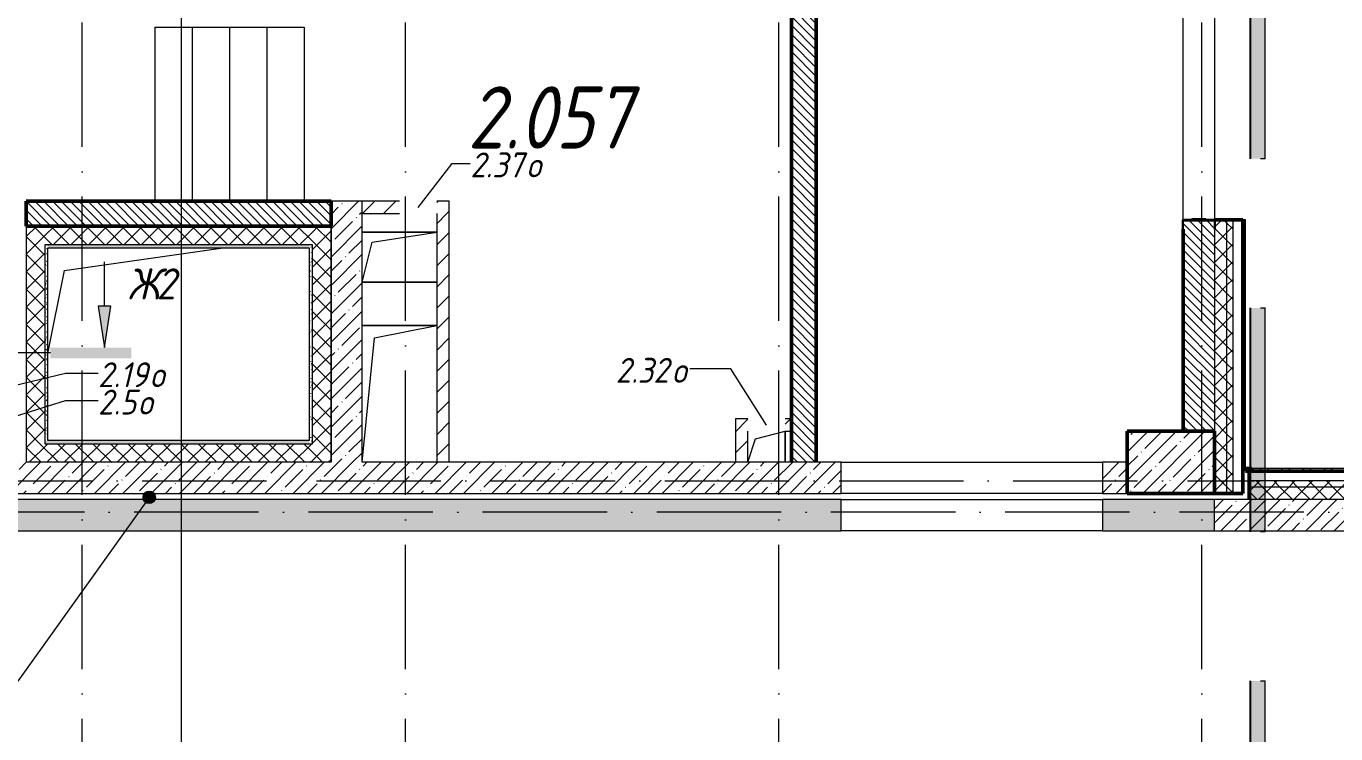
# Model space of a CAD drawing. Header units: millimetres. Extents: x -537608 to 253996, y -217170 to 186033.
# Drawn here: x -170648 to -160122, y -49141 to -43450 of the extents above; entities that cross this region are included whole.
import ezdxf

# ---------------------------------------------------------------- set-up
doc = ezdxf.new("R2010")
doc.units = ezdxf.units.MM
doc.linetypes.add('200_ШТРИХ_ш1п0_6_', pattern=[160, 100, -60])
doc.linetypes.add('50_200_ШТРИХ_1Т_ш5_п1_п1_', pattern=[1400, 1000, -200, 0, -200])
for name, color, linetype, lineweight in [('A-____-NOTE-TEXT', 7, 'Continuous', 9), ('A-____-NOTE-TEXT-1', 7, 'Continuous', 5), ('A-FLOR-____-OTLN', 7, 'Continuous', 9), ('A-GENM-____-MCUT', 7, 'Continuous', 25), ('A-GENM-____-OTLN', 7, 'Continuous', 9), ('A-GENM-____-OTLN-1', 7, 'Continuous', 25), ('A-GLAZ-____-IDEN', 7, 'Continuous', 9), ('A-GLAZ-____-OTLN', 7, 'Continuous', 9), ('A-WALL-____-MCUT-1', 7, 'Continuous', 9), ('A-WALL-____-MCUT-2', 7, 'Continuous', 50), ('A-WALL-____-MCUT-3', 7, 'Continuous', 9), ('A-WALL-____-OTLN', 7, 'Continuous', 9), ('A-WALL-____-PATT-1', 7, 'Continuous', 9), ('A-WALL-FNSH-MCUT-1', 7, 'Continuous', 9), ('G-____-____-TEXT', 7, 'Continuous', 9), ('S-COLS-____-MCUT', 7, 'Continuous', 50), ('S-COLS-____-OTLN', 7, 'Continuous', 9), ('S-GRID-____-OTLN-1', 7, '50_200_ШТРИХ_1Т_ш5_п1_п1_', 9), ('S-STRS-____-OTLN-1', 7, 'Continuous', 9), ('Марки помещений', 7, 'Continuous', 9)]:
    doc.layers.add(name, color=color, linetype=linetype, lineweight=lineweight)
for name, color, linetype, lineweight, true_color in [('A-DETL-GENF-OTLN-4', 9, '200_ШТРИХ_ш1п0_6_', 9, 0x808080), ('A-DETL-GENF-OTLN-5', 7, 'Continuous', 5, 0xc0c0c0), ('A-GLAZ-____-OTLN-1', 7, 'Continuous', 9, 0xc0c0c0), ('A-WALL-____-PATT-2', 7, 'Continuous', 9, 0x787878), ('G-____-____-SYMB-1', 9, 'Continuous', 9, 0x808080)]:
    doc.layers.add(name, color=color, linetype=linetype, lineweight=lineweight, true_color=true_color)
doc.styles.add('ISOCPEUR_I', font='isocpeui.ttf', dxfattribs={"height": 300})
doc.styles.add('ISOCPEUR_I_3', font='isocpeui.ttf', dxfattribs={"width": 0.85, "height": 2.2})
doc.styles.add('ISOCPEUR_I_9', font='isocpeui.ttf', dxfattribs={"width": 0.9, "height": 250})
pattern_1 = [(45, (-184647.67, -56738.29), (-70.71068, 70.71068), []), (135, (-184647.67, -56738.29), (-70.71068, -70.71068), [])]
pattern_2 = [(135, (-184647.673, -56738.29), (-35.35534, -35.35534), [])]
pattern_3 = [(45, (-184647.67, -56738.29), (-114.04925, 114.04925), []), (45, (-184533.62, -56738.29), (-114.04925, 114.04925), [201.612, -40.322, 3.353, -36.97])]
pattern_4 = [(45, (-184647.67, -56738.29), (-85.53659, 85.53659), []), (45, (-184590.65, -56738.29), (-85.53659, 85.53659), [])]
pattern_5 = [(45, (-184647.67, -56738.29), (-84.8528, 84.8528), [])]
pattern_6 = [(0, (-184647.673, -56738.29), (81.28, 20.32), [3.353, -57.607, 3.353, -57.607, -325.12]), (0, (-184647.673, -56738.29), (81.28, 20.32), [-121.92, 3.353, -118.567, 3.353, -57.607, -142.24]), (0, (-184647.673, -56738.29), (81.28, 20.32), [-304.8, 3.353, -37.287, 3.353, -98.247]), (120, (-184617.193, -56728.13), (-58.237636, 60.230545), [3.353, -57.607, 3.353, -57.607, -325.12]), (120, (-184617.193, -56728.13), (-58.237636, 60.230545), [-121.92, 3.353, -118.567, 3.353, -57.607, -142.24]), (120, (-184617.193, -56728.13), (-58.237636, 60.230545), [-304.8, 3.353, -37.287, 3.353, -98.247]), (240, (-184607.033, -56687.49), (-23.042364, -80.550545), [3.353, -57.607, 3.353, -57.607, -325.12]), (240, (-184607.033, -56687.49), (-23.042364, -80.550545), [-121.92, 3.353, -118.567, 3.353, -57.607, -142.24]), (240, (-184607.033, -56687.49), (-23.042364, -80.550545), [-304.8, 3.353, -37.287, 3.353, -98.247])]

# ---------------------------------------------------------------- blocks, each defined once
blk = doc.blocks.new('BSC_Колонна _Прямоугольная - 500х700-V104-АР1_План отверстий 2 этажа в осях 1-64_А-ГГ')
at = {"layer": 'S-COLS-____-OTLN'}
h = blk.add_hatch(dxfattribs=at)
h.set_pattern_fill('FP_133', color=256, style=0, pattern_type=2)
h.set_pattern_definition([(315, (-9781.04, 23200), (114.0493, 114.0493), []), (315, (-9781.04, 23085.95), (114.0493, 114.0493), [201.613, -40.323, 3.353, -36.97])])
h.paths.add_polyline_path([(-250, 350), (-250, -350), (250, -350), (250, 350)], flags=0)
at = {"layer": 'S-COLS-____-MCUT'}
for p, q in [((250, 350), (-250, 350)), ((-250, 350), (-250, -350)), ((250, -350), (250, 350)), ((-250, -350), (250, -350))]:
    blk.add_line(p, q, dxfattribs=at)
blk = doc.blocks.new('Фахверк_СКБ_Уголок - 250_2700-27497298-АР1_План отверстий 2 этажа в осях 1-64_А-ГГ')
at = {"layer": 'A-GENM-____-MCUT'}
for p, q in [((200, 181), (125, 181)), ((125, 181), (125, 106)), ((125, 106), (131, 106)), ((131, 106), (131, 175)), ((131, 175), (200, 175)), ((200, 175), (200, 181)), ((131, -6), (125, -6)), ((125, -6), (125, -81)), ((125, -81), (200, -81)), ((131, -75), (131, -6)), ((200, -75), (131, -75)), ((200, -81), (200, -75))]:
    blk.add_line(p, q, dxfattribs=at)
blk = doc.blocks.new('AR_Отверстие прямоугольное _в плите_ - AR_Отверстие прямоугольное _в плите_-30552514-АР1_План отверстий 2 этажа в осях 1-64_А-ГГ')
at = {"layer": 'A-GENM-____-OTLN'}
for p, q in [((-917, 617), (357, 800)), ((-1050, -50), (-917, 617))]:
    blk.add_line(p, q, dxfattribs=at)
blk = doc.blocks.new('AR_Отверстие прямоугольное _в плите_ - AR_Отверстие прямоугольное _в плите_-V172-АР1_План отверстий 2 этажа в осях 1-64_А-ГГ')
at = {"layer": 'A-GENM-____-OTLN'}
for p, q in [((300, 550), (-300, 550)), ((-200, 450), (300, 550)), ((-300, -550), (-200, 450))]:
    blk.add_line(p, q, dxfattribs=at)
blk = doc.blocks.new('AR_Отверстие прямоугольное _в плите_ - AR_Отверстие прямоугольное _в плите_-V188-АР1_План отверстий 2 этажа в осях 1-64_А-ГГ')
at = {"layer": 'A-GENM-____-OTLN'}
for p, q in [((-88, 63), (150, 125)), ((150, -125), (150, 125)), ((-150, -125), (-88, 63))]:
    blk.add_line(p, q, dxfattribs=at)
blk = doc.blocks.new('AR_Отверстие прямоугольное _в плите_ - AR_Отверстие прямоугольное _в плите_-30552531-АР1_План отверстий 2 этажа в осях 1-64_А-ГГ')
at = {"layer": 'A-GENM-____-OTLN'}
for p, q in [((300, 200), (-300, 200)), ((-300, -200), (-220, 120)), ((-220, 120), (300, 200)), ((-300, -200), (300, -200))]:
    blk.add_line(p, q, dxfattribs=at)
blk = doc.blocks.new('Отлив_СКБ - Отлив витража_120_НВФ-V194-АР1_План отверстий 2 этажа в осях 1-64_А-ГГ')
at = {"layer": 'A-GLAZ-____-OTLN-1'}
for points in [[(1800, -2), (1800, 0), (0, 0), (0, -2), (1544, -2)], [(1544, -120), (1800, -120), (1800, -2), (0, -2), (0, -120)]]:
    blk.add_hatch(color=256, dxfattribs=at).paths.add_polyline_path(points, flags=0)
at = {"layer": 'A-GLAZ-____-OTLN'}
for p, q in [((0, 0), (1800, 0)), ((1800, -2), (0, -2)), ((0, -120), (0, -83)), ((1800, -83), (1800, -120)), ((0, -120), (1800, -120))]:
    blk.add_line(p, q, dxfattribs=at)
blk = doc.blocks.new('Стены 9 - Стены 4-31627981-АР1_План отверстий 2 этажа в осях 1-64_А-ГГ')
at = {"layer": 'A-WALL-____-MCUT-2'}
for p, q in [((23850, 9731), (23800, 9731)), ((23800, 9731), (23800, 9711)), ((23800, 9711), (23850, 9711)), ((23850, 9711), (23850, 9731))]:
    blk.add_line(p, q, dxfattribs=at)
blk = doc.blocks.new('DET_L_Имитация разреза_ISO2-5 - Низ-36884722-АР1_План отверстий 2 этажа в осях 1-64_А-ГГ')
at = {"layer": 'A-DETL-GENF-OTLN-5'}
blk.add_line((143, 0), (1257, 0), dxfattribs=at)

msp = doc.modelspace()

# ---------------------------------------------------------------- hatches: boundary and pattern name
at = {"layer": 'A-____-NOTE-TEXT-1'}
for points in [[(-170018.2809, -46033.8791), (-169968.2809, -45700.2377), (-170068.2809, -45700.2377)], [(-170452.4328, -46120.6157), (-169802.4328, -46120.6157), (-169802.4328, -46033.8791), (-170452.4328, -46033.8791)]]:
    msp.add_hatch(color=256, dxfattribs=at).paths.add_polyline_path(points, flags=0)
at = {"layer": 'A-WALL-____-PATT-1'}
h = msp.add_hatch(dxfattribs=at)
h.set_pattern_fill('FP_1', color=256, style=0, pattern_type=2)
h.set_pattern_definition(pattern_1)
h.paths.add_polyline_path([(-160947.6725, -47207.2474), (-160947.6725, -45007.2474), (-160997.6725, -45007.2474), (-160997.6725, -47207.2474)], flags=0)
h.paths.add_polyline_path([(-160997.6725, -43207.2474), (-160947.6725, -43207.2474), (-160947.6725, -42007.2474), (-160997.6725, -42007.2474), (-160997.6725, -42242.4769)], flags=0)
h.paths.add_polyline_path([(-160997.6725, -40207.2474), (-160947.6725, -40207.2474), (-160947.6725, -39007.2474), (-160997.6725, -39007.2474)], flags=0)
h.paths.add_polyline_path([(-160947.6725, -37207.2474), (-160947.6725, -36007.2474), (-160997.6725, -36007.2474), (-160997.6725, -37207.2474)], flags=0)
h.paths.add_polyline_path([(-160947.6725, -34207.2474), (-160947.6725, -33007.2474), (-160997.6725, -33007.2474), (-160997.6725, -34207.2474)], flags=0)
h.paths.add_polyline_path([(-160947.6725, -31207.2474), (-160947.6725, -30007.2474), (-160997.6725, -30007.2474), (-160997.6725, -31207.2474)], flags=0)
h.paths.add_polyline_path([(-160947.6725, -28207.2474), (-160947.6725, -27007.2474), (-160997.6725, -27007.2474), (-160997.6725, -28207.2474)], flags=0)
h.paths.add_polyline_path([(-160947.6725, -25207.2474), (-160947.6725, -24007.2474), (-160997.6725, -24007.2474), (-160997.6725, -25207.2474)], flags=0)
h.paths.add_polyline_path([(-160947.6725, -22207.2474), (-160947.6725, -21007.2474), (-160997.6725, -21007.2474), (-160997.6725, -22207.2474)], flags=0)
h.paths.add_polyline_path([(-160947.6725, -19207.2474), (-160947.6725, -18007.2474), (-160997.6725, -18007.2474), (-160997.6725, -19207.2474)], flags=0)
h.paths.add_polyline_path([(-160947.6725, -16207.2474), (-160947.6725, -14957.2474), (-160997.6725, -14957.2474), (-160997.6725, -16207.2474)], flags=0)
h.paths.add_polyline_path([(-160947.6725, -13157.2474), (-160947.6725, -8907.2474), (-160997.6725, -8907.2474), (-160997.6725, -13157.2474)], flags=0)
h = msp.add_hatch(dxfattribs=at)
h.set_pattern_fill('FP_1', color=256, style=0, pattern_type=2)
h.set_pattern_definition(pattern_1)
h.paths.add_polyline_path([(-160997.6725, -47207.2474), (-160997.6725, -45007.2474), (-161091.6725, -45007.2474), (-161091.6725, -45082.2474), (-161097.6725, -45082.2474), (-161097.6725, -47207.2474)], flags=0)
h.paths.add_polyline_path([(-161091.6725, -43207.2474), (-160997.6725, -43207.2474), (-160997.6725, -42007.2474), (-161091.6725, -42007.2474), (-161091.6725, -42082.2474), (-161097.6725, -42082.2474), (-161097.6725, -43132.2474), (-161091.6725, -43132.2474), (-161091.6725, -43201.2474)], flags=0)
h.paths.add_polyline_path([(-160997.6725, -40207.2474), (-160997.6725, -39007.2474), (-161097.6725, -39007.2474), (-161097.6725, -40132.2474), (-161091.6725, -40132.2474), (-161091.6725, -40207.2474)], flags=0)
h.paths.add_polyline_path([(-160997.6725, -37207.2474), (-160997.6725, -36007.2474), (-161091.6725, -36007.2474), (-161091.6725, -36082.2474), (-161097.6725, -36082.2474), (-161097.6725, -37132.2474), (-161091.6725, -37132.2474), (-161091.6725, -37207.2474)], flags=0)
h.paths.add_polyline_path([(-161097.6725, -34207.2474), (-160997.6725, -34207.2474), (-160997.6725, -33007.2474), (-161091.6725, -33007.2474), (-161091.6725, -33082.2474), (-161097.6725, -33082.2474), (-161097.6725, -33707.2474)], flags=0)
h.paths.add_polyline_path([(-161091.6725, -31207.2474), (-160997.6725, -31207.2474), (-160997.6725, -30007.2474), (-161097.6725, -30007.2474), (-161097.6725, -31132.2474), (-161091.6725, -31132.2474), (-161091.6725, -31201.2474)], flags=0)
h.paths.add_polyline_path([(-160997.6725, -28207.2474), (-160997.6725, -27007.2474), (-161091.6725, -27007.2474), (-161091.6725, -27082.2474), (-161097.6725, -27082.2474), (-161097.6725, -28132.2474), (-161091.6725, -28132.2474), (-161091.6725, -28207.2474)], flags=0)
h.paths.add_polyline_path([(-160997.6725, -25207.2474), (-160997.6725, -24007.2474), (-161097.6725, -24007.2474), (-161097.6725, -25132.2474), (-161091.6725, -25132.2474), (-161091.6725, -25207.2474)], flags=0)
h.paths.add_polyline_path([(-161091.6725, -22207.2474), (-160997.6725, -22207.2474), (-160997.6725, -21007.2474), (-161091.6725, -21007.2474), (-161091.6725, -21082.2474), (-161097.6725, -21082.2474), (-161097.6725, -22132.2474), (-161091.6725, -22132.2474), (-161091.6725, -22201.2474)], flags=0)
h.paths.add_polyline_path([(-161091.6725, -19207.2474), (-160997.6725, -19207.2474), (-160997.6725, -18007.2474), (-161097.6725, -18007.2474), (-161097.6725, -19132.2474), (-161091.6725, -19132.2474), (-161091.6725, -19201.2474)], flags=0)
h.paths.add_polyline_path([(-160997.6725, -16207.2474), (-160997.6725, -14957.2474), (-161091.6725, -14957.2474), (-161091.6725, -15032.2474), (-161097.6725, -15032.2474), (-161097.6725, -16132.2474), (-161091.6725, -16132.2474), (-161091.6725, -16207.2474)], flags=0)
h.paths.add_polyline_path([(-160997.6725, -13157.2474), (-160997.6725, -9007.2474), (-161097.6725, -9007.2474), (-161097.6725, -13157.2474)], flags=0)
h = msp.add_hatch(dxfattribs=at)
h.set_pattern_fill('FP_3', color=256, style=0, pattern_type=2)
h.set_pattern_definition(pattern_4)
h.paths.add_polyline_path([(-160847.6725, -47017.2474), (-160847.6725, -45007.2474), (-160867.6725, -45007.2474), (-160867.6725, -47017.2474)], flags=0)
h.paths.add_polyline_path([(-160847.6725, -43207.2474), (-160847.6725, -42007.2474), (-160867.6725, -42007.2474), (-160867.6725, -43207.2474)], flags=0)
h.paths.add_polyline_path([(-160847.6725, -40207.2474), (-160847.6725, -39007.2474), (-160867.6725, -39007.2474), (-160867.6725, -40207.2474)], flags=0)
h.paths.add_polyline_path([(-160847.6725, -37207.2474), (-160847.6725, -36007.2474), (-160867.6725, -36007.2474), (-160867.6725, -37207.2474)], flags=0)
h.paths.add_polyline_path([(-160847.6725, -34207.2474), (-160847.6725, -33007.2474), (-160867.6725, -33007.2474), (-160867.6725, -34207.2474)], flags=0)
h.paths.add_polyline_path([(-160847.6725, -31207.2474), (-160847.6725, -30007.2474), (-160867.6725, -30007.2474), (-160867.6725, -31207.2474)], flags=0)
h.paths.add_polyline_path([(-160847.6725, -28207.2474), (-160847.6725, -27007.2474), (-160867.6725, -27007.2474), (-160867.6725, -28207.2474)], flags=0)
h.paths.add_polyline_path([(-160847.6725, -25207.2474), (-160847.6725, -24007.2474), (-160867.6725, -24007.2474), (-160867.6725, -25207.2474)], flags=0)
h.paths.add_polyline_path([(-160867.6725, -22207.2474), (-160847.6725, -22207.2474), (-160847.6725, -21007.2474), (-160867.6725, -21007.2474), (-160867.6725, -21602.621)], flags=0)
h.paths.add_polyline_path([(-160847.6725, -19207.2474), (-160847.6725, -18007.2474), (-160867.6725, -18007.2474), (-160867.6725, -19207.2474)], flags=0)
h.paths.add_polyline_path([(-160847.6725, -16207.2474), (-160847.6725, -15187.2474), (-160867.6725, -15187.2474), (-160867.6725, -16207.2474)], flags=0)
h = msp.add_hatch(dxfattribs=at)
h.set_pattern_fill('FP_6', color=256, style=0, pattern_type=2)
h.set_pattern_definition(pattern_2)
h.paths.add_polyline_path([(-164297.6725, -46957.2474), (-164297.6725, -42507.2474), (-164497.6725, -42507.2474), (-164497.6725, -46957.2474)], flags=0)
h = msp.add_hatch(dxfattribs=at)
h.set_pattern_fill('FP_6', color=256, style=0, pattern_type=2)
h.set_pattern_definition(pattern_2)
h.paths.add_polyline_path([(-161347.6725, -46707.2474), (-161097.6725, -46707.2474), (-161098.5549, -45013.2474), (-161166.6725, -45013.2474), (-161166.6725, -45007.2474), (-161278.6725, -45007.2474), (-161278.6725, -45013.2474), (-161347.6725, -45013.2474), (-161347.6725, -45682.4529)], flags=0)
h.paths.add_polyline_path([(-161166.6725, -43207.2474), (-161166.6725, -43201.2474), (-161097.6725, -43201.2474), (-161097.6725, -42807.2474), (-161347.6725, -42807.2474), (-161347.6725, -43201.2474), (-161278.6725, -43201.2474), (-161278.6725, -43207.2474)], flags=0)
h = msp.add_hatch(dxfattribs=at)
h.set_pattern_fill('FP_6', color=256, style=0, pattern_type=2)
h.set_pattern_definition(pattern_2)
h.paths.add_polyline_path([(-168197.6725, -45057.2474), (-168197.6725, -44857.2474), (-170647.6725, -44857.2474), (-170647.6725, -45057.2474), (-168754.1835, -45057.2474)], flags=0)
h = msp.add_hatch(dxfattribs=at)
h.set_pattern_fill('FP_25', color=256, style=0, pattern_type=2)
h.set_pattern_definition(pattern_3)
h.paths.add_polyline_path([(-167947.6725, -46957.2474), (-167947.6725, -44857.2474), (-168197.6725, -44857.2474), (-168197.6725, -46957.2474)], flags=0)
h = msp.add_hatch(dxfattribs=at)
h.set_pattern_fill('FP_4', color=256, style=0, pattern_type=2)
h.set_pattern_definition(pattern_5)
h.paths.add_polyline_path([(-167947.6725, -44957.2474), (-167647.6725, -44957.2474), (-167647.6725, -44857.2474), (-167947.6725, -44857.2474)], flags=0)
h.paths.add_polyline_path([(-167247.6725, -44957.2474), (-167247.6725, -44857.2474), (-167347.6725, -44857.2474), (-167347.6725, -44957.2474)], flags=0)
h = msp.add_hatch(dxfattribs=at)
h.set_pattern_fill('FP_4', color=256, style=0, pattern_type=2)
h.set_pattern_definition(pattern_5)
h.paths.add_polyline_path([(-167347.6725, -46957.2474), (-167247.6725, -46957.2474), (-167247.6725, -44957.2474), (-167347.6725, -44957.2474), (-167347.6725, -45682.4529)], flags=0)
h = msp.add_hatch(dxfattribs=at)
h.set_pattern_fill('FP_1', color=256, style=0, pattern_type=2)
h.set_pattern_definition(pattern_1)
h.paths.add_polyline_path([(-170647.6725, -46807.2474), (-170497.6725, -46807.2474), (-170497.6725, -45057.2474), (-170647.6725, -45057.2474), (-170647.6725, -46782.2474)], flags=0)
h = msp.add_hatch(dxfattribs=at)
h.set_pattern_fill('FP_1', color=256, style=0, pattern_type=2)
h.set_pattern_definition(pattern_1)
h.paths.add_polyline_path([(-170497.6725, -45207.2474), (-168347.6725, -45207.2474), (-168347.6725, -45057.2474), (-170497.6725, -45057.2474)], flags=0)
h = msp.add_hatch(dxfattribs=at)
h.set_pattern_fill('FP_1', color=256, style=0, pattern_type=2)
h.set_pattern_definition(pattern_1)
h.paths.add_polyline_path([(-168347.6725, -46957.2474), (-168197.6725, -46957.2474), (-168197.6725, -45057.2474), (-168347.6725, -45057.2474), (-168347.6725, -46807.2474)], flags=0)
h = msp.add_hatch(dxfattribs=at)
h.set_pattern_fill('FP_4', color=256, style=0, pattern_type=2)
h.set_pattern_definition(pattern_5)
h.paths.add_polyline_path([(-164947.6725, -46957.2474), (-164847.6725, -46957.2474), (-164847.6725, -46607.2474), (-164947.6725, -46607.2474)], flags=0)
h = msp.add_hatch(dxfattribs=at)
h.set_pattern_fill('FP_4', color=256, style=0, pattern_type=2)
h.set_pattern_definition(pattern_5)
h.paths.add_polyline_path([(-164497.6725, -46707.2474), (-164497.6725, -46607.2474), (-164547.6725, -46607.2474), (-164547.6725, -46707.2474)], flags=0)
h = msp.add_hatch(dxfattribs=at)
h.set_pattern_fill('FP_1', color=256, style=0, pattern_type=2)
h.set_pattern_definition(pattern_1)
h.paths.add_polyline_path([(-168372.6725, -46957.2474), (-168347.6725, -46957.2474), (-168347.6725, -46807.2474), (-170647.6725, -46807.2474), (-170647.6725, -46957.2474), (-170521.6478, -46957.2474)], flags=0)
h = msp.add_hatch(dxfattribs=at)
h.set_pattern_fill('FP_25', color=256, style=0, pattern_type=2)
h.set_pattern_definition(pattern_3)
h.paths.add_polyline_path([(-161797.6725, -47207.2474), (-161797.6725, -46957.2474), (-161997.6725, -46957.2474), (-161997.6725, -47207.2474)], flags=0)
h.paths.add_polyline_path([(-164097.6725, -47207.2474), (-164097.6725, -46957.2474), (-171747.6725, -46957.2474), (-171747.6725, -47207.2474), (-166986.7192, -47207.2474)], flags=0)
h.paths.add_polyline_path([(-174056.5764, -47207.2474), (-173847.6725, -47207.2474), (-173847.6725, -46957.2474), (-174547.6725, -46957.2474), (-174547.6725, -47207.2474)], flags=0)
h = msp.add_hatch(dxfattribs=at)
h.set_pattern_fill('FP_3', color=256, style=0, pattern_type=2)
h.set_pattern_definition(pattern_4)
h.paths.add_polyline_path([(-146332.6725, -47027.2474), (-146332.6725, -47007.2474), (-146847.6725, -47007.2474), (-146847.6725, -47027.2474)], flags=0)
h.paths.add_polyline_path([(-148647.6725, -47027.2474), (-148647.6725, -47007.2474), (-149847.6725, -47007.2474), (-149847.6725, -47027.2474), (-149312.0764, -47027.2474)], flags=0)
h.paths.add_polyline_path([(-157647.6725, -47027.2474), (-157647.6725, -47007.2474), (-160797.6725, -47007.2474), (-160797.6725, -47027.2474), (-159916.8621, -47027.2474)], flags=0)
h = msp.add_hatch(dxfattribs=at)
h.set_pattern_fill('FP_1', color=256, style=0, pattern_type=2)
h.set_pattern_definition(pattern_1)
h.paths.add_polyline_path([(-110297.6725, -47157.2474), (-110297.6725, -47107.2474), (-116647.6725, -47107.2474), (-116647.6725, -47157.2474), (-110427.862, -47157.2474)], flags=0)
h.paths.add_polyline_path([(-119265.1835, -47157.2474), (-118447.6725, -47157.2474), (-118447.6725, -47107.2474), (-119647.6725, -47107.2474), (-119647.6725, -47157.2474)], flags=0)
h.paths.add_polyline_path([(-121447.6725, -47157.2474), (-121447.6725, -47107.2474), (-122647.6725, -47107.2474), (-122647.6725, -47157.2474), (-121916.3799, -47157.2474)], flags=0)
h.paths.add_polyline_path([(-124447.6725, -47157.2474), (-124447.6725, -47107.2474), (-125647.6725, -47107.2474), (-125647.6725, -47157.2474), (-124567.5763, -47157.2474)], flags=0)
h.paths.add_polyline_path([(-127447.6725, -47157.2474), (-127447.6725, -47107.2474), (-128647.6725, -47107.2474), (-128647.6725, -47157.2474), (-128102.5049, -47157.2474)], flags=0)
h.paths.add_polyline_path([(-131647.6725, -47157.2474), (-130447.6725, -47157.2474), (-130447.6725, -47107.2474), (-131647.6725, -47107.2474)], flags=0)
h.paths.add_polyline_path([(-134647.6725, -47157.2474), (-133447.6725, -47157.2474), (-133447.6725, -47107.2474), (-134647.6725, -47107.2474)], flags=0)
h.paths.add_polyline_path([(-136939.8263, -47157.2474), (-136447.6725, -47157.2474), (-136447.6725, -47107.2474), (-137647.6725, -47107.2474), (-137647.6725, -47157.2474)], flags=0)
h.paths.add_polyline_path([(-139447.6725, -47157.2474), (-139447.6725, -47107.2474), (-140647.6725, -47107.2474), (-140647.6725, -47157.2474), (-140474.7549, -47157.2474)], flags=0)
h.paths.add_polyline_path([(-142447.6725, -47157.2474), (-142447.6725, -47107.2474), (-143647.6725, -47107.2474), (-143647.6725, -47157.2474), (-143125.9514, -47157.2474)], flags=0)
h.paths.add_polyline_path([(-146847.6725, -47157.2474), (-145447.6725, -47157.2474), (-145447.6725, -47107.2474), (-146847.6725, -47107.2474)], flags=0)
h.paths.add_polyline_path([(-148647.6725, -47157.2474), (-148647.6725, -47107.2474), (-149847.6725, -47107.2474), (-149847.6725, -47157.2474), (-149312.0764, -47157.2474)], flags=0)
h.paths.add_polyline_path([(-157647.6725, -47157.2474), (-157647.6725, -47107.2474), (-160817.6725, -47107.2474), (-160817.6725, -47157.2474), (-159916.8621, -47157.2474)], flags=0)
h = msp.add_hatch(dxfattribs=at)
h.set_pattern_fill('FP_25', color=256, style=0, pattern_type=2)
h.set_pattern_definition(pattern_3)
h.paths.add_polyline_path([(-161997.6725, -47507.2474), (-161097.6725, -47507.2474), (-161097.6725, -47257.2474), (-161997.6725, -47257.2474)], flags=0)
h.paths.add_polyline_path([(-164097.6725, -47507.2474), (-164097.6725, -47257.2474), (-171747.6725, -47257.2474), (-171747.6725, -47507.2474), (-166986.7192, -47507.2474)], flags=0)
h.paths.add_polyline_path([(-173847.6725, -47507.2474), (-173847.6725, -47257.2474), (-175047.6725, -47257.2474), (-175047.6725, -47507.2474), (-174056.5764, -47507.2474)], flags=0)
h.paths.add_polyline_path([(-179358.9692, -47507.2474), (-179047.6725, -47507.2474), (-179047.6725, -47257.2474), (-186597.6725, -47257.2474), (-186597.6725, -47507.2474), (-181126.4335, -47507.2474)], flags=0)
h = msp.add_hatch(dxfattribs=at)
h.set_pattern_fill('FP_25', color=256, style=0, pattern_type=2)
h.set_pattern_definition(pattern_3)
h.paths.add_polyline_path([(-158847.6725, -47507.2474), (-158847.6725, -47257.2474), (-161097.6725, -47257.2474), (-161097.6725, -47507.2474), (-159916.8621, -47507.2474)], flags=0)
h = msp.add_hatch(dxfattribs=at)
h.set_pattern_fill('FP_1', color=256, style=0, pattern_type=2)
h.set_pattern_definition(pattern_1)
h.paths.add_polyline_path([(-110297.6725, -47257.2474), (-110297.6725, -47157.2474), (-116647.6725, -47157.2474), (-116647.6725, -47251.2474), (-116572.6725, -47251.2474), (-116572.6725, -47257.2474), (-110427.862, -47257.2474)], flags=0)
h.paths.add_polyline_path([(-119265.1835, -47257.2474), (-118522.6725, -47257.2474), (-118522.6725, -47251.2474), (-118447.6725, -47251.2474), (-118447.6725, -47157.2474), (-119647.6725, -47157.2474), (-119647.6725, -47251.2474), (-119572.6725, -47251.2474), (-119572.6725, -47257.2474)], flags=0)
h.paths.add_polyline_path([(-121522.6725, -47257.2474), (-121522.6725, -47251.2474), (-121447.6725, -47251.2474), (-121447.6725, -47157.2474), (-122647.6725, -47157.2474), (-122647.6725, -47251.2474), (-122572.6725, -47251.2474), (-122572.6725, -47257.2474), (-121797.6725, -47257.2474)], flags=0)
h.paths.add_polyline_path([(-125297.6725, -47257.2474), (-124522.6725, -47257.2474), (-124522.6725, -47251.2474), (-124447.6725, -47251.2474), (-124447.6725, -47157.2474), (-125647.6725, -47157.2474), (-125647.6725, -47251.2474), (-125572.6725, -47251.2474), (-125572.6725, -47257.2474), (-125451.3085, -47257.2474)], flags=0)
h.paths.add_polyline_path([(-128102.5049, -47257.2474), (-127522.6725, -47257.2474), (-127522.6725, -47251.2474), (-127447.6725, -47251.2474), (-127447.6725, -47157.2474), (-128647.6725, -47157.2474), (-128647.6725, -47251.2474), (-128572.6725, -47251.2474), (-128572.6725, -47257.2474)], flags=0)
h.paths.add_polyline_path([(-130797.6725, -47257.2474), (-130522.6725, -47257.2474), (-130522.6725, -47251.2474), (-130447.6725, -47251.2474), (-130447.6725, -47157.2474), (-131647.6725, -47157.2474), (-131647.6725, -47251.2474), (-131572.6725, -47251.2474), (-131572.6725, -47257.2474), (-131297.6725, -47257.2474)], flags=0)
h.paths.add_polyline_path([(-133797.6725, -47257.2474), (-133522.6725, -47257.2474), (-133522.6725, -47251.2474), (-133447.6725, -47251.2474), (-133447.6725, -47157.2474), (-134647.6725, -47157.2474), (-134647.6725, -47251.2474), (-134572.6725, -47251.2474), (-134572.6725, -47257.2474), (-134288.6299, -47257.2474)], flags=0)
h.paths.add_polyline_path([(-136522.6725, -47257.2474), (-136522.6725, -47251.2474), (-136447.6725, -47251.2474), (-136447.6725, -47157.2474), (-137647.6725, -47157.2474), (-137647.6725, -47251.2474), (-137572.6725, -47251.2474), (-137572.6725, -47257.2474), (-136939.8263, -47257.2474)], flags=0)
h.paths.add_polyline_path([(-139522.6725, -47257.2474), (-139522.6725, -47251.2474), (-139447.6725, -47251.2474), (-139447.6725, -47157.2474), (-140647.6725, -47157.2474), (-140647.6725, -47251.2474), (-140572.6725, -47251.2474), (-140572.6725, -47257.2474), (-139797.6725, -47257.2474)], flags=0)
h.paths.add_polyline_path([(-143572.6725, -47257.2474), (-142522.6725, -47257.2474), (-142522.6725, -47251.2474), (-142447.6725, -47251.2474), (-142447.6725, -47157.2474), (-143647.6725, -47157.2474), (-143647.6725, -47251.2474), (-143572.6725, -47251.2474)], flags=0)
h.paths.add_polyline_path([(-145797.6725, -47257.2474), (-145522.6725, -47257.2474), (-145522.6725, -47251.2474), (-145447.6725, -47251.2474), (-145447.6725, -47157.2474), (-146847.6725, -47157.2474), (-146847.6725, -47257.2474), (-146347.6725, -47257.2474)], flags=0)
h.paths.add_polyline_path([(-149312.0764, -47257.2474), (-148722.6725, -47257.2474), (-148722.6725, -47251.2474), (-148647.6725, -47251.2474), (-148647.6725, -47157.2474), (-149847.6725, -47157.2474), (-149847.6725, -47257.2474), (-149347.6725, -47257.2474)], flags=0)
h.paths.add_polyline_path([(-157722.6725, -47257.2474), (-157722.6725, -47251.2474), (-157647.6725, -47251.2474), (-157647.6725, -47157.2474), (-160817.6725, -47157.2474), (-160817.6725, -47257.2474), (-158347.6725, -47257.2474)], flags=0)
at = {"layer": 'A-WALL-____-PATT-2'}
h = msp.add_hatch(dxfattribs=at)
h.set_pattern_fill('FP_169', color=256, style=0, pattern_type=2)
h.set_pattern_definition(pattern_6)
h.paths.add_polyline_path([(-170497.6725, -46782.2474), (-170472.6725, -46782.2474), (-170472.6725, -45207.2474), (-170497.6725, -45207.2474), (-170497.6725, -45682.4529)], flags=0)
h = msp.add_hatch(dxfattribs=at)
h.set_pattern_fill('FP_169', color=256, style=0, pattern_type=2)
h.set_pattern_definition(pattern_6)
h.paths.add_polyline_path([(-170472.6725, -45232.2474), (-168372.6725, -45232.2474), (-168372.6725, -45207.2474), (-170472.6725, -45207.2474)], flags=0)
h = msp.add_hatch(dxfattribs=at)
h.set_pattern_fill('FP_169', color=256, style=0, pattern_type=2)
h.set_pattern_definition(pattern_6)
h.paths.add_polyline_path([(-168372.6725, -46807.2474), (-168347.6725, -46807.2474), (-168347.6725, -45207.2474), (-168372.6725, -45207.2474), (-168372.6725, -46782.2474)], flags=0)
h = msp.add_hatch(dxfattribs=at)
h.set_pattern_fill('FP_169', color=256, style=0, pattern_type=2)
h.set_pattern_definition(pattern_6)
h.paths.add_polyline_path([(-168372.6725, -46807.2474), (-168372.6725, -46782.2474), (-170497.6725, -46782.2474), (-170497.6725, -46807.2474)], flags=0)
at = {"layer": 'G-____-____-TEXT'}
h = msp.add_hatch(color=256, dxfattribs=at)
edge = h.paths.add_edge_path(flags=0)
edge.add_arc((-169658.7082, -47239.0883), 50, 0, 360)

# ---------------------------------------------------------------- linework, layer by layer
at = {"layer": 'A-____-NOTE-TEXT'}
for p, q in [((-170018.2809, -45700.2377), (-170018.2809, -45343.9877)), ((-170068.2809, -45700.2377), (-170018.2809, -46033.8791)), ((-169968.2809, -45700.2377), (-170068.2809, -45700.2377)), ((-170018.2809, -46033.8791), (-169968.2809, -45700.2377))]:
    msp.add_line(p, q, dxfattribs=at)
at = {"layer": 'A-FLOR-____-OTLN'}
for p, q in [((-167947.6725, -45107.2474), (-167347.6725, -45107.2474)), ((-167347.6725, -45507.2474), (-167947.6725, -45507.2474)), ((-167947.6725, -45857.2474), (-167347.6725, -45857.2474)), ((-164547.6725, -46707.2474), (-164547.6725, -46957.2474))]:
    msp.add_line(p, q, dxfattribs=at)
at = {"layer": 'A-GLAZ-____-IDEN'}
for p, q in [((-167497.6725, -44907.2474), (-167222.7619, -44553.1146)), ((-167222.7619, -44553.1146), (-167078.166, -44553.1146)), ((-164983.5923, -46205.1529), (-165313.7728, -46205.1529)), ((-164697.6725, -46657.2474), (-164983.5923, -46205.1529)), ((-171022.6725, -46407.2474), (-170333.0268, -46240.3105)), ((-170333.0268, -46240.3105), (-170069.5474, -46240.3105)), ((-171197.6725, -46732.2474), (-170333.0268, -46460.5183)), ((-170333.0268, -46460.5183), (-170069.5474, -46460.5183))]:
    msp.add_line(p, q, dxfattribs=at)
at = {"layer": 'A-WALL-____-MCUT-1'}
for p, q in [((-168197.6725, -44857.2474), (-168197.6725, -46957.2474)), ((-167947.6725, -44857.2474), (-168197.6725, -44857.2474)), ((-167947.6725, -46957.2474), (-167947.6725, -44857.2474)), ((-168197.6725, -46957.2474), (-170647.6725, -46957.2474)), ((-164097.6725, -46957.2474), (-167947.6725, -46957.2474)), ((-164097.6725, -47207.2474), (-164097.6725, -46957.2474)), ((-161797.6725, -46957.2474), (-161997.6725, -46957.2474)), ((-161997.6725, -46957.2474), (-161997.6725, -47207.2474)), ((-171747.6725, -47207.2474), (-164097.6725, -47207.2474)), ((-164097.6725, -47257.2474), (-171747.6725, -47257.2474)), ((-164097.6725, -47507.2474), (-164097.6725, -47257.2474)), ((-161997.6725, -47207.2474), (-161797.6725, -47207.2474)), ((-161997.6725, -47257.2474), (-161997.6725, -47507.2474)), ((-158847.6725, -47257.2474), (-161997.6725, -47257.2474)), ((-161097.6725, -47507.2474), (-161097.6725, -47257.2474)), ((-171747.6725, -47507.2474), (-164097.6725, -47507.2474)), ((-161997.6725, -47507.2474), (-158847.6725, -47507.2474))]:
    msp.add_line(p, q, dxfattribs=at)
at = {"layer": 'A-WALL-____-MCUT-2'}
for p, q in [((-164297.6725, -46957.2474), (-164297.6725, -42307.2474)), ((-164497.6725, -42507.2474), (-164497.6725, -46957.2474)), ((-168197.6725, -44857.2474), (-170647.6725, -44857.2474)), ((-170647.6725, -44857.2474), (-170647.6725, -45057.2474)), ((-168197.6725, -45057.2474), (-168197.6725, -44857.2474)), ((-161166.6725, -45007.2474), (-161278.6725, -45007.2474)), ((-160867.6725, -45007.2474), (-161091.6725, -45007.2474)), ((-160867.6725, -47207.2474), (-160867.6725, -45007.2474)), ((-170647.6725, -45057.2474), (-168197.6725, -45057.2474)), ((-161347.6725, -45082.2474), (-161347.6725, -46707.2474)), ((-157647.6725, -47027.2474), (-160817.6725, -47027.2474)), ((-160817.6725, -47027.2474), (-160817.6725, -47257.2474)), ((-161097.6725, -47207.2474), (-160867.6725, -47207.2474))]:
    msp.add_line(p, q, dxfattribs=at)
at = {"layer": 'A-WALL-____-MCUT-3'}
for p, q in [((-160997.6725, -47207.2474), (-160997.6725, -45007.2474)), ((-160947.6725, -47207.2474), (-160947.6725, -45007.2474)), ((-170647.6725, -45057.2474), (-170647.6725, -46957.2474)), ((-168197.6725, -45057.2474), (-170647.6725, -45057.2474)), ((-168197.6725, -46957.2474), (-168197.6725, -45057.2474)), ((-161097.6725, -45082.2474), (-161097.6725, -46707.2474)), ((-170497.6725, -45207.2474), (-170497.6725, -46807.2474)), ((-168347.6725, -45207.2474), (-170497.6725, -45207.2474)), ((-168347.6725, -46807.2474), (-168347.6725, -45207.2474)), ((-170497.6725, -46807.2474), (-168347.6725, -46807.2474)), ((-168197.6725, -46957.2474), (-168197.6725, -46957.2474)), ((-157647.6725, -47107.2474), (-160817.6725, -47107.2474)), ((-157647.6725, -47157.2474), (-160817.6725, -47157.2474))]:
    msp.add_line(p, q, dxfattribs=at)
at = {"layer": 'A-WALL-____-OTLN'}
for p, q in [((-161347.6725, -45007.2474), (-161347.6725, -43207.2474)), ((-161097.6725, -43207.2474), (-161097.6725, -45007.2474)), ((-164097.6725, -46957.2474), (-161997.6725, -46957.2474)), ((-161997.6725, -47207.2474), (-164097.6725, -47207.2474)), ((-164097.6725, -47257.2474), (-161997.6725, -47257.2474)), ((-161997.6725, -47507.2474), (-164097.6725, -47507.2474))]:
    msp.add_line(p, q, dxfattribs=at)
at = {"layer": 'A-WALL-FNSH-MCUT-1'}
for p, q in [((-167647.6725, -44857.2474), (-167947.6725, -44857.2474)), ((-167247.6725, -44857.2474), (-167347.6725, -44857.2474)), ((-167247.6725, -46957.2474), (-167247.6725, -44857.2474)), ((-167947.6725, -44957.2474), (-167647.6725, -44957.2474)), ((-167347.6725, -44957.2474), (-167347.6725, -46957.2474)), ((-160847.6725, -45007.2474), (-160867.6725, -45007.2474)), ((-160847.6725, -47017.2474), (-160847.6725, -45007.2474)), ((-170472.6725, -46782.2474), (-170472.6725, -45232.2474)), ((-170472.6725, -45232.2474), (-168372.6725, -45232.2474)), ((-168372.6725, -45232.2474), (-168372.6725, -46782.2474)), ((-164847.6725, -46607.2474), (-164947.6725, -46607.2474)), ((-164947.6725, -46607.2474), (-164947.6725, -46957.2474)), ((-164497.6725, -46607.2474), (-164547.6725, -46607.2474)), ((-164847.6725, -46957.2474), (-164847.6725, -46707.2474)), ((-164547.6725, -46707.2474), (-164497.6725, -46707.2474)), ((-168372.6725, -46782.2474), (-170472.6725, -46782.2474)), ((-160867.6725, -47017.2474), (-160847.6725, -47017.2474)), ((-157647.6725, -47007.2474), (-160797.6725, -47007.2474)), ((-160797.6725, -47007.2474), (-160797.6725, -47027.2474))]:
    msp.add_line(p, q, dxfattribs=at)
at = {"layer": 'G-____-____-SYMB-1'}
msp.add_line((-169401.4015, -6691.3297), (-169401.4015, -61447.5727), dxfattribs=at)
at = {"layer": 'G-____-____-TEXT'}
msp.add_line((-169658.7082, -47239.0883), (-170714.8006, -48717.2202), dxfattribs=at)
msp.add_circle((-169658.7082, -47239.0883), 50, dxfattribs=at)
at = {"layer": 'S-GRID-____-OTLN-1'}
for p, q in [((-170197.6725, -61220.8957), (-170197.6725, -6857.3298)), ((-167597.6725, -61220.8957), (-167597.6725, -6857.3298)), ((-164597.6725, -61220.8957), (-164597.6725, -6857.3298)), ((-161197.6725, -61220.8957), (-161197.6725, -6857.3298)), ((-189316.4427, -47107.2474), (-160777.0718, -47107.2474)), ((-80573.2659, -47357.2474), (-189093.2365, -47357.2474))]:
    msp.add_line(p, q, dxfattribs=at)
at = {"layer": 'S-STRS-____-OTLN-1'}
for p, q in [((-169613.0938, -43457.2474), (-169613.0938, -44857.2474)), ((-169613.0938, -43457.2474), (-169313.0938, -43457.2474)), ((-169613.0938, -43457.2474), (-169613.0938, -44857.2474)), ((-169313.0938, -43457.2474), (-169013.0938, -43457.2474)), ((-169313.0938, -43457.2474), (-169313.0938, -44857.2474)), ((-169313.0938, -43457.2474), (-169313.0938, -44857.2474)), ((-169013.0938, -43457.2474), (-168713.0938, -43457.2474)), ((-169013.0938, -43457.2474), (-169013.0938, -44857.2474)), ((-169013.0938, -43457.2474), (-169013.0938, -44857.2474)), ((-168713.0938, -43457.2474), (-168413.0938, -43457.2474)), ((-168713.0938, -43457.2474), (-168713.0938, -44857.2474)), ((-168713.0938, -43457.2474), (-168713.0938, -44857.2474)), ((-168413.0938, -43457.2474), (-168413.0938, -44857.2474))]:
    msp.add_line(p, q, dxfattribs=at)

# ---------------------------------------------------------------- block references
at = {"layer": 'A-DETL-GENF-OTLN-4', "rotation": 180}
msp.add_blockref('DET_L_Имитация разреза_ISO2-5 - Низ-36884722-АР1_План отверстий 2 этажа в осях 1-64_А-ГГ', (-170309.3392, -46077.2474), dxfattribs=at)
at = {"layer": 'A-GENM-____-OTLN'}
for name, p in [('AR_Отверстие прямоугольное _в плите_ - AR_Отверстие прямоугольное _в плите_-30552531-АР1_План отверстий 2 этажа в осях 1-64_А-ГГ', (-167647.6725, -45307.2474)), ('AR_Отверстие прямоугольное _в плите_ - AR_Отверстие прямоугольное _в плите_-30552514-АР1_План отверстий 2 этажа в осях 1-64_А-ГГ', (-169422.6725, -46032.2474)), ('AR_Отверстие прямоугольное _в плите_ - AR_Отверстие прямоугольное _в плите_-V172-АР1_План отверстий 2 этажа в осях 1-64_А-ГГ', (-167647.6725, -46407.2474)), ('AR_Отверстие прямоугольное _в плите_ - AR_Отверстие прямоугольное _в плите_-V188-АР1_План отверстий 2 этажа в осях 1-64_А-ГГ', (-164697.6725, -46832.2474))]:
    msp.add_blockref(name, p, dxfattribs=at)
at = {"layer": 'A-GENM-____-OTLN-1', "rotation": 269.9999999999999}
msp.add_blockref('Фахверк_СКБ_Уголок - 250_2700-27497298-АР1_План отверстий 2 этажа в осях 1-64_А-ГГ', (-161272.6725, -44882.2474), dxfattribs=at)
at = {"layer": 'A-GLAZ-____-OTLN', "rotation": 90}
for p in [(-160810.1575, -44515.6377), (-160810.1575, -47515.6377), (-160810.1575, -50515.6377)]:
    msp.add_blockref('Отлив_СКБ - Отлив витража_120_НВФ-V194-АР1_План отверстий 2 этажа в осях 1-64_А-ГГ', p, dxfattribs=at)
at = {"layer": 'A-WALL-____-OTLN'}
msp.add_blockref('Стены 9 - Стены 4-31627981-АР1_План отверстий 2 этажа в осях 1-64_А-ГГ', (-184647.6725, -56738.2894), dxfattribs=at)
at = {"layer": 'S-COLS-____-OTLN', "rotation": 89.9999999999999}
msp.add_blockref('BSC_Колонна _Прямоугольная - 500х700-V104-АР1_План отверстий 2 этажа в осях 1-64_А-ГГ', (-161447.6725, -46957.2474), dxfattribs=at)

# ---------------------------------------------------------------- texts
at = {"layer": 'A-____-NOTE-TEXT', "char_height": 250, "attachment_point": 1, "style": 'ISOCPEUR_I'}
for s, insert, width in [('\\fISOCPEUR|b0|i1|c204|p34|;\\W.9;Ж', (-169833.5725, -45397.4497), 281.392312), ('\\fISOCPEUR|b0|i1|c204|p34|;\\W.9;2', (-169601.4006, -45397.4497), 202.02525)]:
    msp.add_mtext(s, dxfattribs=dict(at, insert=insert, width=width))
at = {"layer": 'A-GLAZ-____-IDEN', "char_height": 200, "attachment_point": 1, "style": 'ISOCPEUR_I_9'}
for s, insert, width in [('2.37', (-167078.166, -44465.5), 548.35425), ('\\fISOCPEUR|b0|i1|c204|p34|;\\W.9;о', (-166625.7285, -44465.5), 158.734125), ('2.19', (-170069.5474, -46152.696), 505.063125), ('2.32', (-165909.2274, -46117.5383), 548.35425), ('\\fISOCPEUR|b0|i1|c204|p34|;\\W.9;о', (-165456.7899, -46117.5383), 158.734125), ('\\fISOCPEUR|b0|i1|c204|p34|;\\W.9;о', (-169652.8286, -46152.696), 158.734125), ('2.5', (-170069.5474, -46372.9037), 389.620125), ('\\fISOCPEUR|b0|i1|c204|p34|;\\W.9;о', (-169748.0786, -46372.9037), 158.734125)]:
    msp.add_mtext(s, dxfattribs=dict(at, insert=insert, width=width))
at = {"layer": 'Марки помещений', "insert": (-167099.3207, -43933.8576), "char_height": 500, "width": 785.65375, "attachment_point": 1, "style": 'ISOCPEUR_I_3'}
msp.add_mtext('2.057', dxfattribs=at)

doc.saveas('drawing.dxf')
